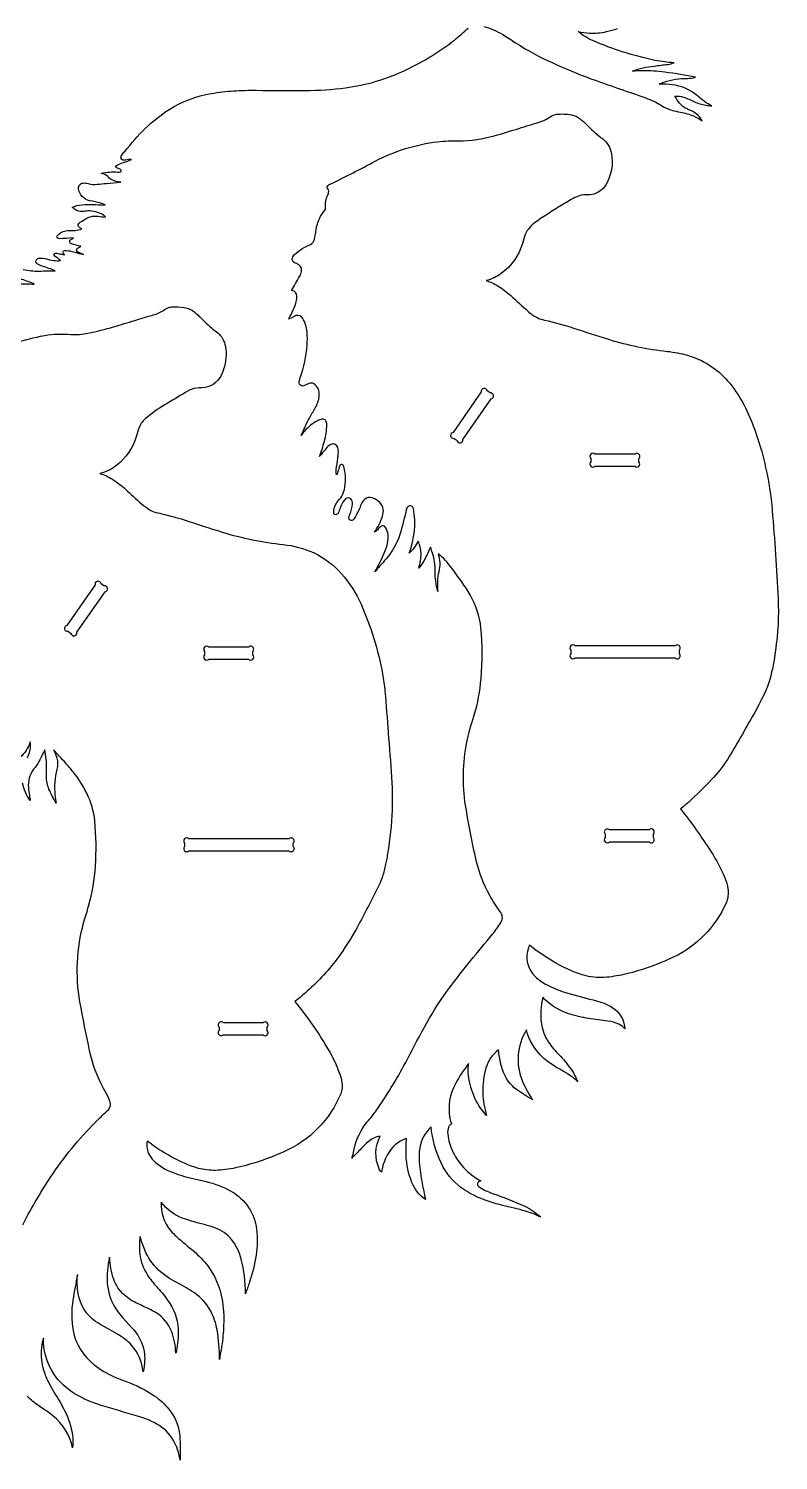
# Model space of a CAD drawing. Extents: x -8 to 102, y -13 to 82.
# Drawn here: x 70.9 to 102, y -10 to 49.3 of the extents above; entities that cross this region are included whole.
import ezdxf

# ---------------------------------------------------------------- set-up
doc = ezdxf.new("R2010")
doc.units = 0
doc.header["$MEASUREMENT"] = 0
doc.layers.get('0').update_dxf_attribs({"linetype": 'CONTINUOUS'})

msp = doc.modelspace()

# ---------------------------------------------------------------- linework, layer by layer
for points in [[(70.681, 39.364, 0.057308), (71.343, 39.295, -0.007512), (72.001, 39.302, 0.032193), (71.477, 39.494, -0.050166), (71.261, 39.597, -0.542684), (71.25, 39.793, -0.173876), (71.39, 39.835, -0.060255), (71.773, 39.767, 0.035065), (72.086, 39.72, 0.048382), (72.226, 39.729, 0.010354), (71.986, 39.92, -0.660162), (72.021, 40.033, -0.11096), (72.074, 40.034, -0.006423), (72.247, 39.992, -0.093672), (72.332, 39.982, 0.081451), (72.386, 39.972, -0.316278), (72.368, 39.997, -0.44444), (72.347, 40.124, -0.165573), (72.386, 40.143, -0.080795), (72.69, 40.113, -0.013094), (72.982, 40.03, 0.032953), (73.181, 39.987, -0.091483), (72.928, 40.095, -0.540052), (72.935, 40.249), (72.96, 40.264, 0.043819), (73.068, 40.321, -0.035431), (72.672, 40.42, -0.65654), (72.651, 40.599, -0.050727), (72.714, 40.637, 0.072995), (72.757, 40.67, -0.013968), (72.18, 40.636, -0.223771), (72.084, 40.677, -0.253394), (72.078, 40.744, -0.099898), (72.12, 40.803, -0.184001), (72.572, 40.978), (72.828, 40.982, 0.072848), (73.113, 41.039, -0.05514), (72.991, 41.115, -0.38499), (72.98, 41.265, -0.116844), (73.069, 41.335, 0.016398), (73.292, 41.476, -0.145315), (73.634, 41.574, -0.028605), (73.787, 41.567, 0.006036), (74.094, 41.533, 0.075255), (73.99, 41.621, 0.139893), (73.357, 41.789, 0.024444), (73.13, 41.76, -0.175229), (72.838, 41.838, -0.013771), (72.708, 41.937, -0.091588), (73.107, 42.044, -0.031168), (73.534, 42.057, -0.007048), (74.068, 42.033, 0.079337), (73.89, 42.115, 0.004615), (73.426, 42.212, -0.315693), (72.968, 42.715, -0.439987), (73.165, 42.944, -0.108544), (73.368, 42.92, 0.087212), (73.748, 42.891, 0.003123), (74.133, 42.929), (74.721, 42.976, -0.12025), (74.317, 43.096, -0.075889), (74.184, 43.214, 0.14545), (73.909, 43.339, -0.095852), (74.605, 43.394, 0.053544), (74.709, 43.403, 0.51917), (74.725, 43.497, 0.130018), (74.694, 43.52, -0.00709), (74.548, 43.577, -0.097565), (74.502, 43.618, -0.116131), (74.647, 43.73, -0.02783), (74.904, 43.82, 0.019981), (75.163, 43.919, 0.110249), (75.037, 43.917, -0.069357), (74.807, 43.895, -0.254375), (74.732, 43.954, -0.195347), (74.761, 44.099, -0.057062), (74.889, 44.253, -0.030217), (75.736, 45.206, -0.049401), (76.725, 45.991, -0.098063), (78.475, 46.654, -0.03105), (79.399, 46.763, -0.015742), (80.333, 46.789, 0.005027), (82.382, 46.778, 0.026987), (84.032, 46.89, 0.079211), (86.519, 47.628, 0.058894), (88.547, 48.871, 0.023117), (89.112, 49.369, -0.200838)], [(89.758, 49.438, -0.068955), (90.548, 49.096, -0.011762), (91.08, 48.755, 0.035064), (92.628, 47.919, 0.020584), (94.204, 47.269, 0.005771), (96.316, 46.532, -0.041071), (96.966, 46.25, -0.005465), (97.205, 46.107, 0.085659), (97.913, 45.886, -0.045794), (98.457, 45.723, -0.056107), (98.811, 45.523, 0.194944), (98.261, 45.979, -0.035562), (98.061, 46.081, -0.096281), (97.817, 46.327, -0.02853), (97.686, 46.544, -0.11021), (98.043, 46.503, -0.030312), (98.492, 46.312, 0.053777), (98.968, 46.166, 0.047181), (99.211, 46.15, -0.07172), (98.912, 46.321), (98.567, 46.601, 0.139602), (97.578, 47.016, 0.051487), (97.025, 47.035, -0.055295), (97.23, 47.129, -0.086417), (98.202, 47.282, 0.046557), (98.542, 47.325, 0.01708), (97.271, 47.539, 0.030831), (96.324, 47.594, 0.017956), (95.929, 47.575, -0.06024), (96.367, 47.721, -0.023435), (96.826, 47.793, -0.0035), (97.394, 47.86, 0.077372), (97.646, 47.93, -0.042001), (96.856, 48.026, -0.050983), (94.275, 48.847, -0.058466), (93.669, 49.218, 0.021741), (94.15, 49.155, 0.075188), (94.847, 49.222, 0.02481), (95.299, 49.349, -0.072462)], [(70.476, 38.774, -0.007778), (71.129, 38.755, 0.025224), (70.945, 38.837, -0.007767), (70.435, 39.022, -0.01989)], [(69.141, 35.798, -0.071981), (71.557, 36.627, -0.068852), (72.654, 36.667, 0.061728), (73.36, 36.721, 0.021954), (74.42, 36.985, 0.006392), (75.296, 37.253, -0.008151), (76.007, 37.458, 0.06003), (76.458, 37.647, -0.032588), (76.67, 37.771, -0.10712), (76.836, 37.808, -0.037522), (77.342, 37.788, -0.134122), (77.794, 37.583, -0.025838), (78.121, 37.275, 0.013171), (78.535, 36.89, 0.006556), (78.738, 36.738, -0.173501), (79.053, 36.167, -0.130252), (78.983, 35.234, -0.064095), (78.809, 34.855, -0.271556), (77.967, 34.452, 0.140639), (77.53, 34.342, 0.02408), (77.398, 34.265, -0.005873), (76.54, 33.749, 0.04454), (75.742, 33.181, 0.143078), (75.455, 32.75), (75.361, 32.423, -0.142483), (74.574, 31.261, -0.107568), (73.859, 30.905, -0.074731), (74.378, 30.666, -0.041414), (74.918, 30.251, 0.003966), (75.582, 29.646, 0.034542), (75.907, 29.407, 0.06627), (76.152, 29.301, -0.00482), (76.88, 29.12, -0.008683), (77.341, 28.986, 0.001812), (78.922, 28.475, 0.046736), (81.453, 27.961, -0.079613), (82.704, 27.628, -0.105158), (83.866, 26.748, -0.078644), (84.677, 25.484, -0.057423), (85.57, 22.598, -0.020622), (85.666, 21.884, -0.005826), (85.8, 20.163, -0.00497), (85.94, 18.32, -0.066755), (85.696, 14.713, -0.019603), (85.565, 14.208, -0.028472), (85.424, 13.858, -0.010848), (84.515, 12.096, -0.029437), (83.679, 10.784, -0.05355), (82.359, 9.373, -0.012654), (81.933, 9.02, -0.0471), (83.46, 6.777, -0.038332), (83.794, 6.018, -0.03405), (83.886, 5.664, -0.126307), (83.834, 5.2, -0.196517), (81.479, 2.799, -0.049886), (79.473, 2.124, -0.043864), (78.652, 2.025, -0.066394), (77.937, 2.109, -0.055335), (76.806, 2.593, -0.035941), (75.819, 3.235, 0.188419), (75.907, 2.657, 0.095335), (76.16, 2.35, 0.091162), (77, 1.891, 0.0233), (77.42, 1.764), (78.252, 1.565, -0.069603), (79.31, 1.153, -0.235008), (80.347, -0.413, -0.069206), (80.329, -1.49, -0.042928), (80.056, -2.6, -0.009731), (79.886, -3.088, 0.060626), (79.712, -1.65, 0.085043), (79.39, -0.943, 0.138828), (78.708, -0.393, 0.034457), (78.234, -0.237, -0.018131), (77.306, 0.035, -0.147831), (76.399, 0.708, 0.206595), (76.784, -0.464, 0.036195), (77.027, -0.717, 0.007145), (77.75, -1.329, -0.045577), (78.321, -1.931, -0.118243), (78.905, -3.27, -0.059597), (78.983, -4.396, -0.029296), (78.899, -5.27, -0.010677), (78.806, -5.808, 0.049557), (78.712, -4.586, 0.070594), (78.451, -3.807, 0.121184), (77.774, -3.053, 0.033129), (77.039, -2.626, -0.064718), (76.285, -2.105, -0.103541), (75.712, -1.269, -0.043959), (75.525, -0.713, 0.082436), (75.523, -1.552, 0.116923), (75.917, -2.442, 0.029244), (76.313, -2.917, -0.031227), (76.752, -3.485, -0.147721), (77.102, -4.713, -0.05873), (77.001, -5.551, 0.081589), (76.818, -4.636, 0.158965), (76.187, -3.882, 0.035336), (75.888, -3.714, -0.002127), (75.377, -3.479, -0.081426), (74.791, -3.071, -0.120071), (74.395, -2.391, -0.046994), (74.288, -1.916, -0.020183), (74.255, -1.57, 0.074674), (74.161, -2.681, 0.131918), (74.554, -3.764, 0.034207), (74.797, -4.074), (75.198, -4.519, -0.083822), (75.594, -5.13, -0.108858), (75.709, -5.849, -0.050568), (75.644, -6.323, 0.157879), (75.169, -5.222, 0.070515), (74.585, -4.765), (74.042, -4.464, -0.013738), (73.676, -4.236, -0.205022), (72.956, -3.087, -0.063057), (72.927, -2.295, 0.004937), (72.736, -3.347, 0.085229), (72.745, -4.609, 0.181287), (73.618, -6.027, 0.069695), (74.451, -6.527, 0.021201), (74.941, -6.721, -0.060286), (76.11, -7.314, -0.065957), (76.717, -7.87, -0.138359), (77.148, -8.884, -0.036234), (77.178, -9.32, 0.009065), (77.182, -9.987, 0.066705), (76.967, -9.281, 0.142917), (76.299, -8.54, 0.046282), (75.754, -8.275, 0.019837), (75.419, -8.159, -0.001958), (73.871, -7.701, -0.035889), (73.1, -7.394, -0.092136), (72.129, -6.657, -0.184389), (71.517, -4.932, 0.171705), (71.568, -6.395, 0.037848), (71.799, -6.891, 0.003909), (72.247, -7.654, -0.044942), (72.597, -8.412, -0.09987), (72.726, -9.473, 0.178407), (71.898, -8.144, 0.028931), (71.335, -7.743, -0.047913), (70.84, -7.329, -0.122834)], [(70.854, 19.126, 0.089274), (70.983, 19.563, 0.071182), (70.969, 19.779, -0.124901), (70.544, 19.132, 0.151213)], [(70.657, -0.229, -0.028625), (71.913, 1.892, -0.049406), (73.812, 4.164, -0.009762), (74.176, 4.503, 0.127198), (74.286, 4.675, 0.086627), (74.292, 4.763, 0.077588), (74.211, 5.031, 0.020249), (74.008, 5.425, -0.073197), (73.431, 6.976, -0.007607), (73.027, 9.015, -0.109165), (73.18, 12.284, -0.008115), (73.389, 12.975, 0.057371), (73.667, 14.635, 0.041423), (73.644, 16.511, 0.091315), (73.31, 17.655, 0.057991), (72.748, 18.54, 0.014112), (72.43, 18.911, 0.002838), (71.936, 19.448, -0.047714), (72.072, 19.112, -0.113202), (72.072, 18.649, 0.092847), (71.993, 17.579, 0.020859), (72.041, 17.25, -0.040926), (71.743, 17.828, -0.087052), (71.639, 18.348, -0.019655), (71.645, 18.673, 0.055719), (71.573, 19.458, -0.006523), (71.33, 18.975, -0.045751), (71.11, 18.649, 0.191273), (70.891, 17.887, 0.024496), (70.935, 17.564, -0.011113), (70.966, 17.35, -0.093331), (70.648, 18.076, -0.133461)]]:
    msp.add_lwpolyline(points, format="xyb")
for points in [[(90.008, 13.42, -0.06569), (89.453, 14.863, -0.010887), (89.212, 16.005, -0.004146), (89.005, 17.154, -0.088842), (89.063, 19.776, -0.015582), (89.172, 20.252, -0.011071), (89.369, 20.892, 0.050407), (89.65, 22.409, 0.04833), (89.645, 24.511, 0.105291), (89.193, 25.873, 0.025553), (88.851, 26.415, 0.013144), (88.306, 27.152, 0.044048), (88.029, 27.448, 0.036336), (87.868, 27.571, -0.138469), (87.901, 26.836, 0.097034), (87.862, 26.022, -0.080498), (87.753, 26.864, 0.079782), (87.636, 27.61, 0.015371), (87.554, 27.848, 0.062449), (87.494, 27.748, -0.047266), (87.239, 27.215, -0.039842), (87.068, 26.987, 0.081357), (87.165, 27.607, 0.107277), (87.038, 28.095, -0.101739), (86.673, 27.607, 0.134055), (86.853, 29.447, 0.188855), (86.77, 29.559, 0.282733), (86.623, 29.533, 0.154046), (86.54, 29.366, -0.026035), (86.285, 28.383, -0.102567), (85.717, 27.37, -0.011598), (85.456, 27.073, 0.011975), (85.25, 26.831, 0.046165), (85.742, 27.882, 0.09403), (85.8, 28.36, 0.108815), (85.695, 28.673, 0.39118), (85.508, 28.718, 0.102701), (85.356, 28.577, -0.110187), (85.237, 28.478, 0.064624), (85.568, 29.136, 0.096419), (85.598, 29.421, 0.169259), (85.456, 29.702, 0.163102), (85.073, 29.912, 0.255609), (84.774, 29.785, 0.10099), (84.655, 29.576, -0.066628), (84.473, 29.175, -0.055087), (84.358, 28.998, -0.343118), (84.234, 28.968, -0.343118), (84.174, 29.081, -0.075693), (84.211, 29.211, 0.067967), (84.323, 29.65, 0.22944), (84.249, 29.858, 0.378109), (84.038, 29.85, 0.078545), (83.978, 29.784, 0.070792), (83.811, 29.475, -0.018432), (83.729, 29.268, -0.258034), (83.632, 29.197, -0.407946), (83.543, 29.294, -0.198909), (83.775, 29.824, 0.127167), (83.956, 30.137, 0.123317), (83.995, 31.042, 0.067824), (83.95, 31.223, 0.370073), (83.848, 31.276, 0.234616), (83.765, 31.161, -0.02485), (83.699, 30.927, -0.052612), (83.661, 30.856, -0.089556), (83.645, 31.066, -0.003414), (83.72, 31.545, 0.03899), (83.735, 31.896, 0.364736), (83.527, 32.131, 0.175442), (83.401, 32.098, 0.060973), (83.219, 31.934, 0.012752), (83.043, 31.714, -0.022678), (82.951, 31.607, 0.024118), (83.16, 32.239, 0.053601), (83.261, 32.925, 0.228228), (83.184, 33.124, 0.208772), (83.055, 33.159, 0.079765), (82.87, 33.094, 0.102462), (82.335, 32.658, 0.016614), (82.194, 32.485, -0.019217), (82.535, 33.205, -0.004645), (82.781, 33.624, 0.100821), (82.944, 34.095, 0.119403), (82.893, 34.427, 0.148453), (82.714, 34.627, 0.204397), (82.549, 34.643, 0.030277), (82.308, 34.54, -0.208878), (82.206, 34.535, -0.208878), (82.132, 34.608, -0.153873), (82.118, 34.714, -0.058118), (82.16, 34.877, 0.059372), (82.443, 36.224, 0.041956), (82.438, 36.786, 0.093538), (82.266, 37.333, 0.34463), (81.978, 37.448, 0.054615), (81.877, 37.404), (81.779, 37.348, -0.053806), (81.679, 37.304, -0.047522), (81.725, 37.415, 0.098297), (82.018, 38.169, 0.132776), (81.986, 38.37, 0.179169), (81.869, 38.476, 0.097278), (81.8, 38.484, -0.004084), (82.133, 39.069, 0.06736), (82.209, 39.275, 0.101896), (82.204, 39.422, 0.162656), (82.093, 39.552, 0.024845), (81.901, 39.649, -0.236126), (81.821, 39.773, -0.201591), (81.923, 39.976, -0.106679), (82.581, 40.399, 0.215443), (82.749, 40.61, 0.003404), (82.82, 41.03, -0.071608), (83.003, 41.565, -0.069763), (83.21, 41.843, -0.044048), (83.213, 42.201, -0.099439), (83.301, 42.451, 0.183112), (83.332, 42.648, 0.087319), (83.278, 42.737, -0.347919), (83.296, 42.832, -0.045668), (83.428, 42.915, 0.012881), (85.263, 43.85, -0.08944), (87.847, 44.658, -0.034141), (88.726, 44.693, 0.064957), (90.198, 44.904, 0.014326), (91.214, 45.21, -0.004124), (92.08, 45.474, 0.055289), (92.408, 45.616), (92.588, 45.731, -0.108947), (92.782, 45.792, -0.073204), (93.398, 45.771, -0.109023), (93.753, 45.61, -0.028115), (93.893, 45.495, 0.005823), (94.365, 45.032, 0.032127), (94.693, 44.771, -0.187555), (95.052, 44.172, -0.183833), (94.817, 42.865, -0.201106), (94.249, 42.465, -0.062723), (93.959, 42.453, 0.08175), (93.694, 42.405, 0.04977), (93.386, 42.259, 0.013125), (92.116, 41.468, 0.022185), (91.838, 41.266, 0.052387), (91.598, 41.021, 0.062825), (91.48, 40.813, 0.031512), (91.367, 40.441, -0.163194), (90.488, 39.193, -0.0903), (89.858, 38.898, -0.074783), (90.357, 38.674, -0.043032), (90.882, 38.277, -0.003744), (91.592, 37.631, 0.068384), (91.968, 37.368, 0.05278), (92.282, 37.261, -0.025804), (93.486, 36.935, 0.004635), (94.933, 36.467, 0.047775), (97.37, 35.969, -0.036943), (98.2, 35.808, -0.14565), (99.865, 34.747, -0.059508), (100.483, 33.86, -0.037968), (100.929, 32.879, -0.069606), (101.713, 29.386, -0.009879), (101.958, 25.72, -0.048453), (101.849, 23.57, -0.03163), (101.614, 22.369, -0.040318), (101.362, 21.719, -0.014171), (100.95, 20.937, -0.006826), (99.856, 19.055, -0.057109), (99.197, 18.219, -0.019994), (98.256, 17.292, -0.013954), (97.919, 17.009, -0.021882), (99.181, 15.233, -0.040794), (99.751, 14.145, -0.058042), (99.881, 13.697, -0.138605), (99.801, 13.101, -0.179849), (97.617, 10.857, -0.049162), (95.671, 10.166, -0.031173), (94.862, 10.027, -0.07839), (94, 10.089, -0.06312), (92.779, 10.602, -0.037258), (91.656, 11.355, 0.09414), (91.612, 11.252, 0.296446), (91.895, 10.058, 0.077996), (92.386, 9.711, 0.043668), (93.102, 9.414, 0.017347), (94.301, 9.09, -0.059461), (95.001, 8.833, -0.222887), (95.584, 8.062, -0.034159), (95.611, 7.889, 0.112445), (95.357, 8.078, 0.068533), (94.897, 8.213), (94.008, 8.339, -0.047507), (93.175, 8.553, -0.109334), (92.205, 9.197, 0.091767), (92.148, 8.104, 0.11352), (92.447, 7.344, 0.050492), (92.889, 6.813, -0.032384), (93.362, 6.243, -0.064147), (93.654, 5.689, 0.073199), (93.306, 5.981, 0.004543), (92.676, 6.354, -0.043892), (92.199, 6.712, -0.13931), (91.528, 7.852, 0.244152), (91.371, 5.703, 0.044219), (91.781, 4.951, -0.023297), (91.12, 5.374, -0.154603), (90.553, 6.17, -0.046139), (90.415, 6.719, -0.009541), (90.37, 7.02, 0.156998), (89.862, 6.3, 0.08944), (89.724, 5.238, 0.065933), (89.88, 4.298, -0.171443), (89.121, 6.077, -0.03931), (89.133, 6.457, 0.035161), (88.584, 5.614, 0.175584), (88.361, 4.181, 0.030615), (88.425, 3.947, 0.215761), (88.334, 3.869, 0.139565), (88.266, 3.615, 0.09923), (88.434, 2.895, 0.170994), (89.634, 1.596, 0.100707), (89.522, 1.524, 0.35051), (89.514, 1.402, 0.085164), (89.543, 1.367, 0.063986), (89.823, 1.195, 0.020839), (90.13, 1.071, -0.018316), (91.457, 0.538, -0.091611), (92.129, 0.08, 0.055069), (91.495, 0.335, 0.009633), (90.537, 0.571, -0.035413), (89.533, 0.905, -0.054481), (88.813, 1.318, -0.123755), (87.998, 2.334, -0.089944), (87.579, 3.825, 0.18313), (87.101, 2.89, 0.054571), (87.089, 2.368, 0.031856), (87.211, 1.477, 0.003644), (87.345, 0.815, -0.137799), (86.788, 1.516, -0.090841), (86.546, 2.666, -0.03667), (86.566, 3.353, 0.198854), (85.758, 2.652, 0.078282), (85.521, 1.949, -0.121729), (85.43, 2.088, -0.230611), (85.467, 3.439, 0.147883), (84.968, 3.208, 0.029766), (84.688, 2.932, -0.004321), (84.292, 2.53, 0.121354), (84.347, 2.693, -0.098234), (84.75, 3.787, -0.042091), (84.981, 4.092, 0.032219), (85.361, 4.581, 0.02933), (86.597, 6.631, -0.005627), (87.402, 8.145, -0.033628), (88.348, 9.595, -0.011553), (89.215, 10.703, -0.001895), (90.129, 11.813, 0.035466), (90.47, 12.295, 0.163947), (90.531, 12.55, 0.117228), (90.448, 12.74, -0.028096)], [(89.657, 34.287), (88.49, 32.606, 1), (88.534, 32.36), (88.654, 32.277, 1), (88.9, 32.321), (90.067, 34.002, 1), (90.023, 34.248), (89.903, 34.332, 1)], [(94.371, 31.207), (96.018, 31.207, 1), (96.194, 31.384), (96.194, 31.53, 1), (96.018, 31.707), (94.371, 31.707, 1), (94.194, 31.53), (94.194, 31.384, 1)], [(73.657, 26.292), (72.49, 24.611, 1), (72.534, 24.365), (72.654, 24.282, 1), (72.9, 24.326), (74.068, 26.007, 1), (74.023, 26.253), (73.903, 26.337, 1)], [(78.371, 23.212), (80.018, 23.212, 1), (80.194, 23.389), (80.194, 23.535, 1), (80.018, 23.712), (78.371, 23.712, 1), (78.194, 23.535), (78.194, 23.389, 1)], [(93.544, 23.262), (97.69, 23.262, 1), (97.867, 23.439), (97.867, 23.585, 1), (97.69, 23.762), (93.544, 23.762, 1), (93.367, 23.585), (93.367, 23.439, 1)], [(94.97, 15.638), (96.616, 15.638, 1), (96.793, 15.815), (96.793, 15.961, 1), (96.616, 16.138), (94.97, 16.138, 1), (94.793, 15.961), (94.793, 15.815, 1)], [(77.544, 15.267), (81.69, 15.267, 1), (81.867, 15.444), (81.867, 15.59, 1), (81.69, 15.767), (77.544, 15.767, 1), (77.367, 15.59), (77.367, 15.444, 1)], [(78.97, 7.643), (80.616, 7.643, 1), (80.793, 7.82), (80.793, 7.966, 1), (80.616, 8.143), (78.97, 8.143, 1), (78.793, 7.966), (78.793, 7.82, 1)]]:
    msp.add_lwpolyline(points, format="xyb", close=True)

doc.saveas('drawing.dxf')
